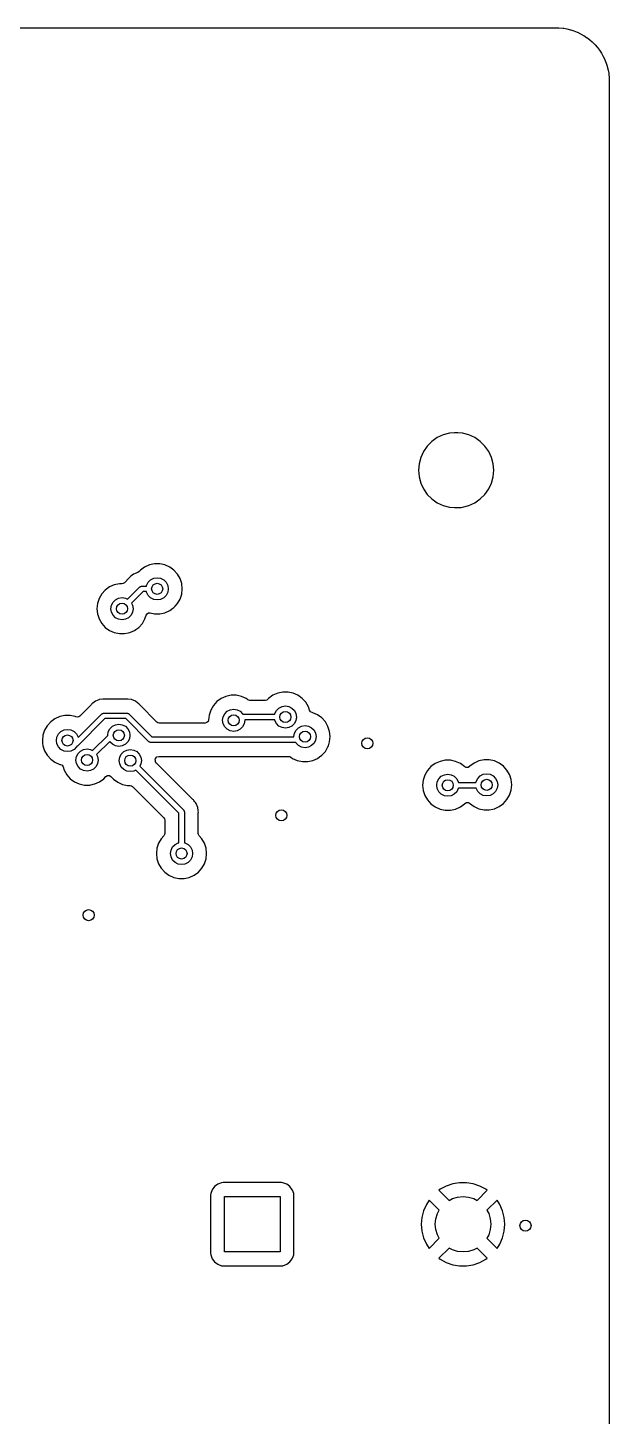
# Model space of a CAD drawing. Extents: x 5.05 to 8.3, y -4.1 to -1.1.
# Drawn here: x 7.475 to 8.3, y -3.072 to -1.1 of the extents above; entities that cross this region are included whole.
import ezdxf

# ---------------------------------------------------------------- set-up
doc = ezdxf.new("R2010")
doc.units = 0
doc.header["$MEASUREMENT"] = 0
doc.layers.add('BLACK', color=7, linetype='CONTINUOUS')

msp = doc.modelspace()

# ---------------------------------------------------------------- linework, layer by layer
at = {"layer": 'BLACK', "linetype": 'CONTINUOUS'}
for p, q in [((5.12516, -1.10002), (8.22484, -1.10002)), ((8.22484, -1.10002), (8.22516, -1.10003)), ((8.22516, -1.10003), (8.22829, -1.10024)), ((8.22829, -1.10024), (8.2283, -1.10024)), ((8.2283, -1.10024), (8.23479, -1.1007)), ((8.23479, -1.1007), (8.23539, -1.10078)), ((8.23539, -1.10078), (8.23962, -1.10162)), ((8.23962, -1.10162), (8.23969, -1.10164)), ((8.23969, -1.10164), (8.24486, -1.10276)), ((8.24486, -1.10276), (8.24539, -1.10291)), ((8.24539, -1.10291), (8.24969, -1.10437)), ((8.24969, -1.10437), (8.24982, -1.10442)), ((8.24982, -1.10442), (8.25456, -1.10618)), ((8.25456, -1.10618), (8.25501, -1.10638)), ((8.25501, -1.10638), (8.25917, -1.10843)), ((8.25917, -1.10843), (8.25934, -1.10852)), ((8.25934, -1.10852), (8.2637, -1.1109)), ((8.2637, -1.1109), (8.26407, -1.11112)), ((8.26407, -1.11112), (8.26796, -1.11372)), ((8.26796, -1.11372), (8.26817, -1.11387)), ((8.26817, -1.11387), (8.27211, -1.11682)), ((8.27211, -1.11682), (8.2724, -1.11706)), ((8.2724, -1.11706), (8.27593, -1.12015)), ((8.27593, -1.12015), (8.27616, -1.12037)), ((8.27616, -1.12037), (8.27963, -1.12384)), ((8.27963, -1.12384), (8.27985, -1.12407)), ((8.27985, -1.12407), (8.28294, -1.1276)), ((8.28294, -1.1276), (8.28318, -1.12789)), ((8.28318, -1.12789), (8.28613, -1.13183)), ((8.28613, -1.13183), (8.28628, -1.13204)), ((8.28628, -1.13204), (8.28708, -1.13323)), ((8.28708, -1.13323), (8.28888, -1.13593)), ((8.28888, -1.13593), (8.2891, -1.1363)), ((8.2891, -1.1363), (8.29148, -1.14066)), ((8.29148, -1.14066), (8.29157, -1.14084)), ((8.29157, -1.14084), (8.29362, -1.14499)), ((8.29362, -1.14499), (8.29382, -1.14544)), ((8.29382, -1.14544), (8.29558, -1.15017)), ((8.29558, -1.15017), (8.29563, -1.15031)), ((8.29563, -1.15031), (8.29709, -1.15461)), ((8.29709, -1.15461), (8.29724, -1.15514)), ((8.29724, -1.15514), (8.29836, -1.1603)), ((8.29836, -1.1603), (8.29838, -1.16039)), ((8.29838, -1.16039), (8.29922, -1.16461)), ((8.29922, -1.16461), (8.2993, -1.16521)), ((8.2993, -1.16521), (8.29976, -1.1717)), ((8.29976, -1.1717), (8.29977, -1.17172)), ((8.29977, -1.17172), (8.29997, -1.17484)), ((8.29997, -1.17484), (8.29998, -1.17516)), ((8.29998, -1.17516), (8.29998, -4.02484)), ((8.07341, -1.67578), (8.06442, -1.67819)), ((8.08036, -1.67518), (8.07341, -1.67578)), ((8.085, -1.67518), (8.08036, -1.67518)), ((8.08036, -1.67518), (8.08036, -1.67518)), ((8.09195, -1.67578), (8.085, -1.67518)), ((8.085, -1.67518), (8.085, -1.67518)), ((8.10093, -1.67819), (8.09195, -1.67578)), ((8.04179, -1.69404), (8.03646, -1.70166)), ((8.04837, -1.68746), (8.04179, -1.69404)), ((8.05599, -1.68212), (8.04837, -1.68746)), ((8.06442, -1.67819), (8.05599, -1.68212)), ((8.10936, -1.68212), (8.10093, -1.67819)), ((8.10093, -1.67819), (8.10093, -1.67819)), ((8.11698, -1.68746), (8.10936, -1.68212)), ((8.12356, -1.69404), (8.11698, -1.68746)), ((8.1289, -1.70166), (8.12356, -1.69404)), ((8.03252, -1.71009), (8.03012, -1.71908)), ((8.03646, -1.70166), (8.03252, -1.71009)), ((8.13283, -1.71009), (8.1289, -1.70166)), ((8.13524, -1.71908), (8.13283, -1.71009)), ((8.03012, -1.71908), (8.0293, -1.72835)), ((8.0293, -1.72835), (8.03012, -1.73761)), ((8.13605, -1.72835), (8.13524, -1.71908)), ((8.13524, -1.73761), (8.13605, -1.72835)), ((8.03012, -1.73761), (8.03252, -1.7466)), ((8.03252, -1.7466), (8.03252, -1.7466)), ((8.03252, -1.7466), (8.03646, -1.75503)), ((8.1289, -1.75503), (8.13283, -1.7466)), ((8.13283, -1.7466), (8.13524, -1.73761)), ((8.03646, -1.75503), (8.04179, -1.76265)), ((8.04179, -1.76265), (8.04837, -1.76923)), ((8.04837, -1.76923), (8.05599, -1.77457)), ((8.05599, -1.77457), (8.06442, -1.7785)), ((8.10093, -1.7785), (8.10936, -1.77457)), ((8.10936, -1.77457), (8.11698, -1.76923)), ((8.11698, -1.76923), (8.12356, -1.76265)), ((8.12356, -1.76265), (8.1289, -1.75503)), ((8.06442, -1.7785), (8.07341, -1.78091)), ((8.07341, -1.78091), (8.08036, -1.78152)), ((8.08036, -1.78152), (8.08036, -1.78152)), ((8.08036, -1.78152), (8.085, -1.78152)), ((8.085, -1.78152), (8.08963, -1.78111)), ((8.085, -1.78152), (8.085, -1.78152)), ((8.08963, -1.78111), (8.09195, -1.78091)), ((8.09195, -1.78091), (8.10093, -1.7785)), ((7.63268, -1.87229), (7.63092, -1.87353)), ((7.63444, -1.87033), (7.63268, -1.87229)), ((7.64047, -1.86595), (7.63444, -1.87033)), ((7.64728, -1.86292), (7.64047, -1.86595)), ((7.65457, -1.86137), (7.64728, -1.86292)), ((7.66202, -1.86137), (7.65457, -1.86137)), ((7.65457, -1.86137), (7.65457, -1.86137)), ((7.66931, -1.86292), (7.66202, -1.86137)), ((7.66202, -1.86137), (7.66202, -1.86137)), ((7.67612, -1.86595), (7.66931, -1.86292)), ((7.68215, -1.87033), (7.67612, -1.86595)), ((7.68714, -1.87587), (7.68215, -1.87033)), ((7.59742, -1.89113), (7.59061, -1.89416)), ((7.60471, -1.88958), (7.59742, -1.89113)), ((7.60834, -1.88958), (7.60471, -1.88958)), ((7.61021, -1.88921), (7.60834, -1.88958)), ((7.61179, -1.88815), (7.61021, -1.88921)), ((7.61856, -1.88138), (7.61179, -1.88815)), ((7.61898, -1.8809), (7.61856, -1.88138)), ((7.61974, -1.87991), (7.61898, -1.8809)), ((7.62098, -1.87896), (7.61974, -1.87991)), ((7.62469, -1.87611), (7.62098, -1.87896)), ((7.62098, -1.87896), (7.62098, -1.87896)), ((7.63092, -1.87353), (7.62469, -1.87611)), ((7.63518, -1.8933), (7.63602, -1.89287)), ((7.63602, -1.89287), (7.63634, -1.89292)), ((7.63634, -1.89292), (7.63664, -1.89282)), ((7.63664, -1.89282), (7.64318, -1.89282)), ((7.64318, -1.89282), (7.64332, -1.89195)), ((7.64332, -1.89195), (7.64556, -1.88756)), ((7.64556, -1.88756), (7.64904, -1.88408)), ((7.64904, -1.88408), (7.65343, -1.88184)), ((7.65343, -1.88184), (7.6583, -1.88107)), ((7.6583, -1.88107), (7.66316, -1.88184)), ((7.66316, -1.88184), (7.66755, -1.88408)), ((7.66755, -1.88408), (7.67104, -1.88756)), ((7.67104, -1.88756), (7.67327, -1.89195)), ((7.67327, -1.89195), (7.67405, -1.89682)), ((7.69086, -1.88232), (7.68714, -1.87587)), ((7.69125, -1.8835), (7.69086, -1.88232)), ((7.69317, -1.88941), (7.69125, -1.8835)), ((7.69395, -1.89682), (7.69317, -1.88941)), ((7.57587, -1.91053), (7.57357, -1.91762)), ((7.57959, -1.90408), (7.57587, -1.91053)), ((7.58458, -1.89854), (7.57959, -1.90408)), ((7.59061, -1.89416), (7.58458, -1.89854)), ((7.59569, -1.91577), (7.59918, -1.91229)), ((7.59918, -1.91229), (7.60357, -1.91005)), ((7.60357, -1.91005), (7.60843, -1.90928)), ((7.60843, -1.90928), (7.6133, -1.91005)), ((7.6133, -1.91005), (7.61625, -1.91156)), ((7.61625, -1.91156), (7.63382, -1.89399)), ((7.6383, -1.90082), (7.62191, -1.91721)), ((7.63382, -1.89399), (7.6341, -1.89385)), ((7.6341, -1.89385), (7.63429, -1.89358)), ((7.63429, -1.89358), (7.63518, -1.8933)), ((7.64318, -1.90082), (7.6383, -1.90082)), ((7.64332, -1.90169), (7.64318, -1.90082)), ((7.64556, -1.90608), (7.64332, -1.90169)), ((7.64904, -1.90956), (7.64556, -1.90608)), ((7.65343, -1.9118), (7.64904, -1.90956)), ((7.6583, -1.91257), (7.65343, -1.9118)), ((7.66316, -1.9118), (7.6583, -1.91257)), ((7.66755, -1.90956), (7.66316, -1.9118)), ((7.67104, -1.90608), (7.66755, -1.90956)), ((7.67327, -1.90169), (7.67104, -1.90608)), ((7.67405, -1.89682), (7.67327, -1.90169)), ((7.68714, -1.91777), (7.69086, -1.91132)), ((7.69086, -1.91132), (7.69317, -1.90423)), ((7.69317, -1.90423), (7.69395, -1.89682)), ((7.57357, -1.91762), (7.57279, -1.92503)), ((7.57279, -1.92503), (7.57357, -1.93244)), ((7.59269, -1.92503), (7.59346, -1.92016)), ((7.59346, -1.9299), (7.59269, -1.92503)), ((7.59346, -1.92016), (7.59569, -1.91577)), ((7.59569, -1.93429), (7.59346, -1.9299)), ((7.62341, -1.9299), (7.62118, -1.93429)), ((7.62191, -1.91721), (7.62341, -1.92016)), ((7.62341, -1.92016), (7.62418, -1.92503)), ((7.62418, -1.92503), (7.62341, -1.9299)), ((7.64272, -1.93422), (7.64398, -1.93222)), ((7.64398, -1.93222), (7.64602, -1.93104)), ((7.64602, -1.93104), (7.64838, -1.93096)), ((7.64838, -1.93096), (7.65457, -1.93227)), ((7.65457, -1.93227), (7.65457, -1.93227)), ((7.65457, -1.93227), (7.66202, -1.93227)), ((7.66202, -1.93227), (7.66688, -1.93124)), ((7.66202, -1.93227), (7.66202, -1.93227)), ((7.66688, -1.93124), (7.66931, -1.93072)), ((7.66931, -1.93072), (7.67612, -1.92769)), ((7.67612, -1.92769), (7.68052, -1.92449)), ((7.68052, -1.92449), (7.68215, -1.92331)), ((7.68215, -1.92331), (7.68392, -1.92134)), ((7.68392, -1.92134), (7.68714, -1.91777)), ((7.57357, -1.93244), (7.57587, -1.93953)), ((7.57587, -1.93953), (7.57959, -1.94598)), ((7.57959, -1.94598), (7.58458, -1.95152)), ((7.58458, -1.95152), (7.59061, -1.9559)), ((7.59918, -1.93777), (7.59569, -1.93429)), ((7.60357, -1.94001), (7.59918, -1.93777)), ((7.60843, -1.94078), (7.60357, -1.94001)), ((7.6133, -1.94001), (7.60843, -1.94078)), ((7.61769, -1.93777), (7.6133, -1.94001)), ((7.62118, -1.93429), (7.61769, -1.93777)), ((7.62785, -1.95474), (7.63229, -1.95152)), ((7.63229, -1.95152), (7.63727, -1.94598)), ((7.63727, -1.94598), (7.641, -1.93953)), ((7.641, -1.93953), (7.64272, -1.93422)), ((7.59061, -1.9559), (7.59742, -1.95893)), ((7.59742, -1.95893), (7.60471, -1.96048)), ((7.60471, -1.96048), (7.60471, -1.96048)), ((7.60471, -1.96048), (7.61216, -1.96048)), ((7.61216, -1.96048), (7.61702, -1.95945)), ((7.61216, -1.96048), (7.61216, -1.96048)), ((7.61702, -1.95945), (7.61945, -1.95893)), ((7.61945, -1.95893), (7.62626, -1.9559)), ((7.62626, -1.9559), (7.62785, -1.95474)), ((7.75588, -2.04959), (7.74908, -2.05262)), ((7.76317, -2.04804), (7.75588, -2.04959)), ((7.77063, -2.04804), (7.76317, -2.04804)), ((7.76317, -2.04804), (7.76317, -2.04804)), ((7.77792, -2.04959), (7.77063, -2.04804)), ((7.77063, -2.04804), (7.77063, -2.04804)), ((7.78472, -2.05262), (7.77792, -2.04959)), ((7.82256, -2.04804), (7.81653, -2.05242)), ((7.82937, -2.045), (7.82256, -2.04804)), ((7.83666, -2.04345), (7.82937, -2.045)), ((7.84411, -2.04345), (7.83666, -2.04345)), ((7.83666, -2.04345), (7.83666, -2.04345)), ((7.8514, -2.045), (7.84411, -2.04345)), ((7.84411, -2.04345), (7.84411, -2.04345)), ((7.85821, -2.04804), (7.8514, -2.045)), ((7.86424, -2.05242), (7.85821, -2.04804)), ((7.56447, -2.06176), (7.54851, -2.07773)), ((7.56489, -2.06128), (7.56447, -2.06176)), ((7.56565, -2.06029), (7.56489, -2.06128)), ((7.56702, -2.05924), (7.56565, -2.06029)), ((7.5706, -2.05649), (7.56702, -2.05924)), ((7.56702, -2.05924), (7.56702, -2.05924)), ((7.57532, -2.05454), (7.5706, -2.05649)), ((7.57582, -2.05418), (7.57532, -2.05454)), ((7.58132, -2.05345), (7.57582, -2.05418)), ((7.58256, -2.05329), (7.58132, -2.05345)), ((7.58132, -2.05345), (7.58132, -2.05345)), ((7.58379, -2.05345), (7.58256, -2.05329)), ((7.58443, -2.05349), (7.58379, -2.05345)), ((7.6135, -2.05349), (7.58443, -2.05349)), ((7.61413, -2.05345), (7.6135, -2.05349)), ((7.61537, -2.05329), (7.61413, -2.05345)), ((7.61661, -2.05345), (7.61537, -2.05329)), ((7.62158, -2.05411), (7.61661, -2.05345)), ((7.61661, -2.05345), (7.61661, -2.05345)), ((7.62171, -2.05417), (7.62158, -2.05411)), ((7.62732, -2.05649), (7.62171, -2.05417)), ((7.63103, -2.05934), (7.62732, -2.05649)), ((7.63228, -2.06029), (7.63103, -2.05934)), ((7.63103, -2.05934), (7.63103, -2.05934)), ((7.63304, -2.06128), (7.63228, -2.06029)), ((7.63346, -2.06176), (7.63304, -2.06128)), ((7.65768, -2.08598), (7.63346, -2.06176)), ((7.73433, -2.06899), (7.73203, -2.07608)), ((7.73806, -2.06254), (7.73433, -2.06899)), ((7.74305, -2.057), (7.73806, -2.06254)), ((7.74908, -2.05262), (7.74305, -2.057)), ((7.75764, -2.07075), (7.76203, -2.06852)), ((7.76203, -2.06852), (7.7669, -2.06775)), ((7.7669, -2.06775), (7.77177, -2.06852)), ((7.77177, -2.06852), (7.77616, -2.07075)), ((7.78605, -2.05359), (7.78472, -2.05262)), ((7.78699, -2.05427), (7.78605, -2.05359)), ((7.78835, -2.05496), (7.78699, -2.05427)), ((7.78986, -2.0552), (7.78835, -2.05496)), ((7.81185, -2.0552), (7.78986, -2.0552)), ((7.81383, -2.05478), (7.81185, -2.0552)), ((7.81548, -2.05359), (7.81383, -2.05478)), ((7.81653, -2.05242), (7.81548, -2.05359)), ((7.82541, -2.07404), (7.82764, -2.06965)), ((7.82764, -2.06965), (7.83113, -2.06617)), ((7.83113, -2.06617), (7.83552, -2.06393)), ((7.83552, -2.06393), (7.84038, -2.06316)), ((7.84038, -2.06316), (7.84525, -2.06393)), ((7.84525, -2.06393), (7.84964, -2.06617)), ((7.84964, -2.06617), (7.85312, -2.06965)), ((7.85312, -2.06965), (7.85536, -2.07404)), ((7.86922, -2.05795), (7.86424, -2.05242)), ((7.87295, -2.06441), (7.86922, -2.05795)), ((7.87455, -2.06934), (7.87295, -2.06441)), ((7.87593, -2.07146), (7.87455, -2.06934)), ((7.50715, -2.08568), (7.50216, -2.09122)), ((7.51318, -2.0813), (7.50715, -2.08568)), ((7.51998, -2.07827), (7.51318, -2.0813)), ((7.52727, -2.07672), (7.51998, -2.07827)), ((7.53473, -2.07672), (7.52727, -2.07672)), ((7.52727, -2.07672), (7.52727, -2.07672)), ((7.54202, -2.07827), (7.53473, -2.07672)), ((7.53473, -2.07672), (7.53473, -2.07672)), ((7.54307, -2.07873), (7.54202, -2.07827)), ((7.54497, -2.07916), (7.54307, -2.07873)), ((7.54688, -2.0788), (7.54497, -2.07916)), ((7.58421, -2.0812), (7.5453, -2.12011)), ((7.54609, -2.10801), (7.57973, -2.07437)), ((7.54851, -2.07773), (7.54688, -2.0788)), ((7.57973, -2.07437), (7.58002, -2.07422)), ((7.58002, -2.07422), (7.58021, -2.07396)), ((7.58021, -2.07396), (7.5811, -2.07367)), ((7.5811, -2.07367), (7.58193, -2.07325)), ((7.58193, -2.07325), (7.58225, -2.0733)), ((7.58225, -2.0733), (7.58256, -2.0732)), ((7.58256, -2.0732), (7.61537, -2.0732)), ((7.61371, -2.0812), (7.58421, -2.0812)), ((7.59467, -2.09208), (7.59906, -2.08984)), ((7.59906, -2.08984), (7.60393, -2.08907)), ((7.60393, -2.08907), (7.6088, -2.08984)), ((7.6088, -2.08984), (7.61319, -2.09208)), ((7.64646, -2.11394), (7.61371, -2.0812)), ((7.61537, -2.0732), (7.61568, -2.0733)), ((7.61568, -2.0733), (7.616, -2.07325)), ((7.616, -2.07325), (7.61683, -2.07367)), ((7.61683, -2.07367), (7.61772, -2.07396)), ((7.61772, -2.07396), (7.61791, -2.07422)), ((7.61791, -2.07422), (7.6182, -2.07437)), ((7.6182, -2.07437), (7.65094, -2.10712)), ((7.65926, -2.08704), (7.65768, -2.08598)), ((7.66113, -2.08741), (7.65926, -2.08704)), ((7.72644, -2.08741), (7.66113, -2.08741)), ((7.72874, -2.08684), (7.72644, -2.08741)), ((7.73049, -2.08526), (7.72874, -2.08684)), ((7.7313, -2.08304), (7.73049, -2.08526)), ((7.73159, -2.08024), (7.7313, -2.08304)), ((7.73203, -2.07608), (7.73159, -2.08024)), ((7.73203, -2.07608), (7.73203, -2.07608)), ((7.73203, -2.07608), (7.73203, -2.07608)), ((7.75115, -2.08349), (7.75192, -2.07863)), ((7.75192, -2.08836), (7.75115, -2.08349)), ((7.75192, -2.07863), (7.75416, -2.07424)), ((7.75416, -2.09275), (7.75192, -2.08836)), ((7.75416, -2.07424), (7.75764, -2.07075)), ((7.77616, -2.07075), (7.77964, -2.07424)), ((7.77964, -2.07424), (7.77998, -2.07491)), ((7.78188, -2.08836), (7.77964, -2.09275)), ((7.77998, -2.07491), (7.82527, -2.07491)), ((7.78265, -2.08349), (7.78188, -2.08836)), ((7.82527, -2.08291), (7.78255, -2.08291)), ((7.78255, -2.08291), (7.78265, -2.08349)), ((7.82527, -2.07491), (7.82541, -2.07404)), ((7.82541, -2.08377), (7.82527, -2.08291)), ((7.82764, -2.08816), (7.82541, -2.08377)), ((7.83113, -2.09165), (7.82764, -2.08816)), ((7.85312, -2.08816), (7.84964, -2.09165)), ((7.85536, -2.08377), (7.85312, -2.08816)), ((7.85536, -2.07404), (7.85613, -2.07891)), ((7.85613, -2.07891), (7.85536, -2.08377)), ((7.87818, -2.07261), (7.87593, -2.07146)), ((7.87922, -2.07283), (7.87818, -2.07261)), ((7.88603, -2.07586), (7.87922, -2.07283)), ((7.89206, -2.08024), (7.88603, -2.07586)), ((7.89705, -2.08578), (7.89206, -2.08024)), ((7.90078, -2.09223), (7.89705, -2.08578)), ((7.49613, -2.10476), (7.49535, -2.11217)), ((7.49843, -2.09767), (7.49613, -2.10476)), ((7.50216, -2.09122), (7.49843, -2.09767)), ((7.51525, -2.11217), (7.51602, -2.1073)), ((7.51602, -2.1073), (7.51826, -2.10291)), ((7.51826, -2.10291), (7.52174, -2.09943)), ((7.52174, -2.09943), (7.52613, -2.09719)), ((7.52613, -2.09719), (7.531, -2.09642)), ((7.531, -2.09642), (7.53587, -2.09719)), ((7.53587, -2.09719), (7.54026, -2.09943)), ((7.54026, -2.09943), (7.54374, -2.10291)), ((7.54374, -2.10291), (7.54598, -2.1073)), ((7.54598, -2.1073), (7.54609, -2.10801)), ((7.56664, -2.12652), (7.5882, -2.10496)), ((7.58818, -2.10482), (7.58895, -2.09995)), ((7.5882, -2.10496), (7.58818, -2.10482)), ((7.58895, -2.09995), (7.59119, -2.09556)), ((7.59119, -2.09556), (7.59467, -2.09208)), ((7.61319, -2.09208), (7.61667, -2.09556)), ((7.61667, -2.09556), (7.61891, -2.09995)), ((7.61891, -2.10969), (7.61667, -2.11408)), ((7.61891, -2.09995), (7.61968, -2.10482)), ((7.61968, -2.10482), (7.61891, -2.10969)), ((7.65094, -2.10712), (7.85252, -2.10712)), ((7.75764, -2.09623), (7.75416, -2.09275)), ((7.76203, -2.09847), (7.75764, -2.09623)), ((7.7669, -2.09924), (7.76203, -2.09847)), ((7.77177, -2.09847), (7.7669, -2.09924)), ((7.77616, -2.09623), (7.77177, -2.09847)), ((7.77964, -2.09275), (7.77616, -2.09623)), ((7.83552, -2.09388), (7.83113, -2.09165)), ((7.84038, -2.09466), (7.83552, -2.09388)), ((7.84525, -2.09388), (7.84038, -2.09466)), ((7.84964, -2.09165), (7.84525, -2.09388)), ((7.85246, -2.10673), (7.85323, -2.10187)), ((7.85252, -2.10712), (7.85246, -2.10673)), ((7.85323, -2.10187), (7.85547, -2.09748)), ((7.85547, -2.09748), (7.85895, -2.09399)), ((7.85895, -2.09399), (7.86334, -2.09176)), ((7.86334, -2.09176), (7.86821, -2.09098)), ((7.86821, -2.09098), (7.87308, -2.09176)), ((7.87308, -2.09176), (7.87747, -2.09399)), ((7.87747, -2.09399), (7.88095, -2.09748)), ((7.88095, -2.09748), (7.88319, -2.10187)), ((7.88319, -2.10187), (7.88396, -2.10673)), ((7.88396, -2.10673), (7.88319, -2.1116)), ((7.90308, -2.09932), (7.90078, -2.09223)), ((7.90078, -2.09223), (7.90078, -2.09223)), ((7.90386, -2.10673), (7.90308, -2.09932)), ((7.90308, -2.11414), (7.90386, -2.10673)), ((7.49535, -2.11217), (7.49574, -2.11588)), ((7.49535, -2.11217), (7.49535, -2.11217)), ((7.49574, -2.11588), (7.49613, -2.11958)), ((7.49613, -2.11958), (7.49843, -2.12667)), ((7.49843, -2.12667), (7.50216, -2.13312)), ((7.51602, -2.11704), (7.51525, -2.11217)), ((7.51826, -2.12143), (7.51602, -2.11704)), ((7.52174, -2.12491), (7.51826, -2.12143)), ((7.52613, -2.12715), (7.52174, -2.12491)), ((7.531, -2.12792), (7.52613, -2.12715)), ((7.53587, -2.12715), (7.531, -2.12792)), ((7.54026, -2.12491), (7.53587, -2.12715)), ((7.54374, -2.12143), (7.54026, -2.12491)), ((7.54401, -2.12089), (7.54374, -2.12143)), ((7.54429, -2.12084), (7.54401, -2.12089)), ((7.54474, -2.1204), (7.54429, -2.12084)), ((7.5453, -2.12011), (7.54474, -2.1204)), ((7.54608, -2.13074), (7.54957, -2.12725)), ((7.54957, -2.12725), (7.55396, -2.12502)), ((7.55396, -2.12502), (7.55882, -2.12425)), ((7.55882, -2.12425), (7.56369, -2.12502)), ((7.56369, -2.12502), (7.56664, -2.12652)), ((7.59092, -2.11355), (7.5723, -2.13218)), ((7.59119, -2.11408), (7.59092, -2.11355)), ((7.59467, -2.11756), (7.59119, -2.11408)), ((7.59906, -2.1198), (7.59467, -2.11756)), ((7.60393, -2.12057), (7.59906, -2.1198)), ((7.6088, -2.1198), (7.60393, -2.12057)), ((7.60734, -2.13145), (7.61082, -2.12796)), ((7.61319, -2.11756), (7.6088, -2.1198)), ((7.61082, -2.12796), (7.61521, -2.12573)), ((7.61667, -2.11408), (7.61319, -2.11756)), ((7.61521, -2.12573), (7.62008, -2.12496)), ((7.62008, -2.12496), (7.62495, -2.12573)), ((7.62495, -2.12573), (7.62934, -2.12796)), ((7.62934, -2.12796), (7.63282, -2.13145)), ((7.64675, -2.11409), (7.64646, -2.11394)), ((7.64694, -2.11435), (7.64675, -2.11409)), ((7.64783, -2.11464), (7.64694, -2.11435)), ((7.64866, -2.11507), (7.64783, -2.11464)), ((7.64898, -2.11502), (7.64866, -2.11507)), ((7.64929, -2.11512), (7.64898, -2.11502)), ((7.85502, -2.11512), (7.64929, -2.11512)), ((7.85547, -2.11599), (7.85502, -2.11512)), ((7.85895, -2.11947), (7.85547, -2.11599)), ((7.86334, -2.12171), (7.85895, -2.11947)), ((7.86821, -2.12248), (7.86334, -2.12171)), ((7.87308, -2.12171), (7.86821, -2.12248)), ((7.87747, -2.11947), (7.87308, -2.12171)), ((7.88095, -2.11599), (7.87747, -2.11947)), ((7.88319, -2.1116), (7.88095, -2.11599)), ((7.89206, -2.13322), (7.89705, -2.12769)), ((7.89705, -2.12769), (7.90078, -2.12123)), ((7.90078, -2.12123), (7.90131, -2.11958)), ((7.90131, -2.11958), (7.90308, -2.11414)), ((7.50216, -2.13312), (7.50715, -2.13866)), ((7.50715, -2.13866), (7.51318, -2.14304)), ((7.51318, -2.14304), (7.51998, -2.14607)), ((7.51998, -2.14607), (7.51998, -2.14607)), ((7.51998, -2.14607), (7.51998, -2.14607)), ((7.51998, -2.14607), (7.52103, -2.14629)), ((7.52103, -2.14629), (7.52328, -2.14744)), ((7.52328, -2.14744), (7.52466, -2.14956)), ((7.54308, -2.13999), (7.54385, -2.13513)), ((7.54385, -2.14486), (7.54308, -2.13999)), ((7.54385, -2.13513), (7.54608, -2.13074)), ((7.54608, -2.14925), (7.54385, -2.14486)), ((7.54957, -2.15273), (7.54608, -2.14925)), ((7.57156, -2.14925), (7.56808, -2.15273)), ((7.5738, -2.14486), (7.57156, -2.14925)), ((7.5723, -2.13218), (7.5738, -2.13513)), ((7.5738, -2.13513), (7.57457, -2.13999)), ((7.57457, -2.13999), (7.5738, -2.14486)), ((7.60433, -2.1407), (7.6051, -2.13584)), ((7.6051, -2.14557), (7.60433, -2.1407)), ((7.6051, -2.13584), (7.60734, -2.13145)), ((7.60734, -2.14996), (7.6051, -2.14557)), ((7.63282, -2.13145), (7.63506, -2.13584)), ((7.63506, -2.14557), (7.63355, -2.14852)), ((7.63355, -2.14852), (7.69574, -2.21071)), ((7.63506, -2.13584), (7.63583, -2.1407)), ((7.63583, -2.1407), (7.63506, -2.14557)), ((7.65568, -2.14021), (7.65614, -2.13756)), ((7.65573, -2.1407), (7.65568, -2.14021)), ((7.65578, -2.14122), (7.65573, -2.1407)), ((7.65573, -2.1407), (7.65573, -2.1407)), ((7.65587, -2.14121), (7.65578, -2.14122)), ((7.65602, -2.14245), (7.65587, -2.14121)), ((7.65717, -2.14427), (7.65602, -2.14245)), ((7.65614, -2.13756), (7.65794, -2.13556)), ((7.68863, -2.17573), (7.65717, -2.14427)), ((7.65794, -2.13556), (7.66053, -2.13482)), ((7.66053, -2.13482), (7.84497, -2.13482)), ((7.84497, -2.13482), (7.84648, -2.13506)), ((7.84648, -2.13506), (7.84784, -2.13575)), ((7.84784, -2.13575), (7.85038, -2.1376)), ((7.85038, -2.1376), (7.85719, -2.14064)), ((7.85719, -2.14064), (7.86448, -2.14219)), ((7.86448, -2.14219), (7.86448, -2.14219)), ((7.86448, -2.14219), (7.87194, -2.14219)), ((7.87194, -2.14219), (7.87679, -2.14115)), ((7.87194, -2.14219), (7.87194, -2.14219)), ((7.87679, -2.14115), (7.87922, -2.14064)), ((7.87922, -2.14064), (7.88603, -2.1376)), ((7.88603, -2.1376), (7.88891, -2.13551)), ((7.88891, -2.13551), (7.89206, -2.13322)), ((8.04697, -2.14924), (8.04198, -2.15478)), ((8.053, -2.14486), (8.04697, -2.14924)), ((8.05981, -2.14183), (8.053, -2.14486)), ((8.0671, -2.14028), (8.05981, -2.14183)), ((8.07455, -2.14028), (8.0671, -2.14028)), ((8.0671, -2.14028), (8.0671, -2.14028)), ((8.08184, -2.14183), (8.07455, -2.14028)), ((8.07455, -2.14028), (8.07455, -2.14028)), ((8.08865, -2.14486), (8.08184, -2.14183)), ((8.09509, -2.14954), (8.08865, -2.14486)), ((8.10181, -2.14911), (8.09953, -2.15053)), ((8.10217, -2.14871), (8.10181, -2.14911)), ((8.1082, -2.14432), (8.10217, -2.14871)), ((8.11501, -2.14129), (8.1082, -2.14432)), ((8.1223, -2.13974), (8.11501, -2.14129)), ((8.12975, -2.13974), (8.1223, -2.13974)), ((8.1223, -2.13974), (8.1223, -2.13974)), ((8.13704, -2.14129), (8.12975, -2.13974)), ((8.12975, -2.13974), (8.12975, -2.13974)), ((8.14385, -2.14432), (8.13704, -2.14129)), ((8.14988, -2.14871), (8.14385, -2.14432)), ((8.15487, -2.15424), (8.14988, -2.14871)), ((7.52466, -2.14956), (7.52626, -2.15449)), ((7.52626, -2.15449), (7.52998, -2.16095)), ((7.52998, -2.16095), (7.53497, -2.16649)), ((7.53497, -2.16649), (7.541, -2.17087)), ((7.55396, -2.15497), (7.54957, -2.15273)), ((7.55882, -2.15574), (7.55396, -2.15497)), ((7.56369, -2.15497), (7.55882, -2.15574)), ((7.56808, -2.15273), (7.56369, -2.15497)), ((7.57665, -2.17087), (7.58268, -2.16649)), ((7.58268, -2.16649), (7.5855, -2.16335)), ((7.5855, -2.16335), (7.58779, -2.16192)), ((7.58779, -2.16192), (7.59048, -2.16192)), ((7.59048, -2.16192), (7.59276, -2.16335)), ((7.59276, -2.16335), (7.59623, -2.1672)), ((7.59623, -2.1672), (7.60225, -2.17158)), ((7.61082, -2.15345), (7.60734, -2.14996)), ((7.61521, -2.15568), (7.61082, -2.15345)), ((7.62008, -2.15645), (7.61521, -2.15568)), ((7.62495, -2.15568), (7.62008, -2.15645)), ((7.6279, -2.15418), (7.62495, -2.15568)), ((7.68891, -2.2152), (7.6279, -2.15418)), ((8.03595, -2.16832), (8.03517, -2.17573)), ((8.03826, -2.16123), (8.03595, -2.16832)), ((8.04198, -2.15478), (8.03826, -2.16123)), ((8.05585, -2.17086), (8.05808, -2.16647)), ((8.05808, -2.16647), (8.06157, -2.16299)), ((8.06157, -2.16299), (8.06596, -2.16075)), ((8.06596, -2.16075), (8.07082, -2.15998)), ((8.07082, -2.15998), (8.07569, -2.16075)), ((8.07569, -2.16075), (8.08008, -2.16299)), ((8.08008, -2.16299), (8.08356, -2.16647)), ((8.08356, -2.16647), (8.0858, -2.17086)), ((8.09514, -2.14947), (8.09509, -2.14954)), ((8.09684, -2.15053), (8.09514, -2.14947)), ((8.09953, -2.15053), (8.09684, -2.15053)), ((8.11105, -2.17033), (8.11329, -2.16594)), ((8.11329, -2.16594), (8.11677, -2.16246)), ((8.11677, -2.16246), (8.12116, -2.16022)), ((8.12116, -2.16022), (8.12603, -2.15945)), ((8.12603, -2.15945), (8.13089, -2.16022)), ((8.13089, -2.16022), (8.13528, -2.16246)), ((8.13528, -2.16246), (8.13877, -2.16594)), ((8.13877, -2.16594), (8.141, -2.17033)), ((8.15859, -2.1607), (8.15487, -2.15424)), ((8.15877, -2.16123), (8.15859, -2.1607)), ((8.1609, -2.16779), (8.15877, -2.16123)), ((8.16168, -2.1752), (8.1609, -2.16779)), ((7.541, -2.17087), (7.54781, -2.1739)), ((7.54781, -2.1739), (7.5551, -2.17545)), ((7.5551, -2.17545), (7.5551, -2.17545)), ((7.5551, -2.17545), (7.56255, -2.17545)), ((7.56255, -2.17545), (7.56741, -2.17441)), ((7.56255, -2.17545), (7.56255, -2.17545)), ((7.56741, -2.17441), (7.56984, -2.1739)), ((7.56984, -2.1739), (7.57665, -2.17087)), ((7.60225, -2.17158), (7.60906, -2.17461)), ((7.60906, -2.17461), (7.61635, -2.17616)), ((7.61635, -2.17616), (7.61635, -2.17616)), ((7.61635, -2.17616), (7.61999, -2.17616)), ((7.61999, -2.17616), (7.62185, -2.17653)), ((7.62185, -2.17653), (7.62344, -2.17759)), ((7.62344, -2.17759), (7.66778, -2.22193)), ((7.70835, -2.19545), (7.68863, -2.17573)), ((8.03517, -2.17573), (8.03595, -2.18314)), ((8.03595, -2.18314), (8.03826, -2.19023)), ((8.05507, -2.17573), (8.05585, -2.17086)), ((8.05585, -2.18059), (8.05507, -2.17573)), ((8.05808, -2.18498), (8.05585, -2.18059)), ((8.06157, -2.18847), (8.05808, -2.18498)), ((8.06596, -2.19071), (8.06157, -2.18847)), ((8.08008, -2.18847), (8.07569, -2.19071)), ((8.08356, -2.18498), (8.08008, -2.18847)), ((8.0858, -2.18059), (8.08356, -2.18498)), ((8.0858, -2.17086), (8.08594, -2.17173)), ((8.08594, -2.17973), (8.0858, -2.18059)), ((8.08594, -2.17173), (8.11083, -2.17173)), ((8.111, -2.17973), (8.08594, -2.17973)), ((8.11083, -2.17173), (8.11105, -2.17033)), ((8.11105, -2.18006), (8.111, -2.17973)), ((8.11329, -2.18445), (8.11105, -2.18006)), ((8.11677, -2.18794), (8.11329, -2.18445)), ((8.12116, -2.19017), (8.11677, -2.18794)), ((8.13528, -2.18794), (8.13089, -2.19017)), ((8.13877, -2.18445), (8.13528, -2.18794)), ((8.141, -2.18006), (8.13877, -2.18445)), ((8.141, -2.17033), (8.14178, -2.1752)), ((8.14178, -2.1752), (8.141, -2.18006)), ((8.15859, -2.1897), (8.1609, -2.18261)), ((8.1609, -2.18261), (8.16168, -2.1752)), ((7.70883, -2.19587), (7.70835, -2.19545)), ((7.70982, -2.19663), (7.70883, -2.19587)), ((7.71058, -2.19762), (7.70982, -2.19663)), ((7.7115, -2.19882), (7.71058, -2.19762)), ((7.71058, -2.19762), (7.71058, -2.19762)), ((7.71271, -2.20039), (7.7115, -2.19882)), ((7.7115, -2.19882), (7.7115, -2.19882)), ((7.71362, -2.20158), (7.71271, -2.20039)), ((7.71601, -2.20735), (7.71362, -2.20158)), ((7.71657, -2.21165), (7.71601, -2.20735)), ((8.03826, -2.19023), (8.04198, -2.19668)), ((8.04198, -2.19668), (8.04697, -2.20222)), ((8.04697, -2.20222), (8.053, -2.2066)), ((8.053, -2.2066), (8.05981, -2.20963)), ((8.07082, -2.19148), (8.06596, -2.19071)), ((8.07569, -2.19071), (8.07082, -2.19148)), ((8.08184, -2.20963), (8.08865, -2.2066)), ((8.08865, -2.2066), (8.09468, -2.20222)), ((8.09468, -2.20222), (8.09504, -2.20182)), ((8.09504, -2.20182), (8.09732, -2.20039)), ((8.09732, -2.20039), (8.10001, -2.20039)), ((8.10001, -2.20039), (8.10171, -2.20146)), ((8.10171, -2.20146), (8.10176, -2.20139)), ((8.10176, -2.20139), (8.1082, -2.20607)), ((8.1082, -2.20607), (8.11501, -2.2091)), ((8.12603, -2.19094), (8.12116, -2.19017)), ((8.13089, -2.19017), (8.12603, -2.19094)), ((8.13704, -2.2091), (8.14385, -2.20607)), ((8.14385, -2.20607), (8.14988, -2.20169)), ((8.14385, -2.20607), (8.14385, -2.20607)), ((8.14988, -2.20169), (8.14997, -2.20158)), ((8.14997, -2.20158), (8.15487, -2.19615)), ((8.15487, -2.19615), (8.15859, -2.1897)), ((7.66778, -2.22193), (7.66884, -2.22351)), ((7.66884, -2.22351), (7.66921, -2.22538)), ((7.66921, -2.22538), (7.66921, -2.24415)), ((7.68891, -2.25757), (7.68891, -2.2152)), ((7.69574, -2.21071), (7.69589, -2.211)), ((7.69589, -2.211), (7.69615, -2.21119)), ((7.69615, -2.21119), (7.69644, -2.21208)), ((7.69644, -2.21208), (7.69686, -2.21291)), ((7.69686, -2.21291), (7.69681, -2.21323)), ((7.69681, -2.21323), (7.69691, -2.21354)), ((7.69691, -2.21354), (7.69691, -2.25757)), ((7.71666, -2.2123), (7.71657, -2.21165)), ((7.71662, -2.21541), (7.71666, -2.21478)), ((7.71662, -2.24415), (7.71662, -2.21541)), ((7.71682, -2.21354), (7.71666, -2.2123)), ((7.71666, -2.2123), (7.71666, -2.2123)), ((7.71666, -2.21478), (7.71682, -2.21354)), ((8.05981, -2.20963), (8.0671, -2.21118)), ((8.0671, -2.21118), (8.0671, -2.21118)), ((8.0671, -2.21118), (8.07455, -2.21118)), ((8.07455, -2.21118), (8.07941, -2.21015)), ((8.07455, -2.21118), (8.07455, -2.21118)), ((8.07941, -2.21015), (8.08184, -2.20963)), ((8.11501, -2.2091), (8.1223, -2.21065)), ((8.1223, -2.21065), (8.1223, -2.21065)), ((8.1223, -2.21065), (8.12975, -2.21065)), ((8.12975, -2.21065), (8.13461, -2.20962)), ((8.12975, -2.21065), (8.12975, -2.21065)), ((8.13461, -2.20962), (8.13704, -2.2091)), ((7.66795, -2.24742), (7.66407, -2.25173)), ((7.66888, -2.2459), (7.66795, -2.24742)), ((7.66921, -2.24415), (7.66888, -2.2459)), ((7.71694, -2.2459), (7.71662, -2.24415)), ((7.71787, -2.24742), (7.71694, -2.2459)), ((7.72175, -2.25173), (7.71787, -2.24742)), ((7.65804, -2.26527), (7.65727, -2.27268)), ((7.66035, -2.25818), (7.65804, -2.26527)), ((7.66407, -2.25173), (7.66035, -2.25818)), ((7.67794, -2.26781), (7.68017, -2.26342)), ((7.68017, -2.26342), (7.68366, -2.25994)), ((7.68366, -2.25994), (7.68805, -2.2577)), ((7.68805, -2.2577), (7.68891, -2.25757)), ((7.69691, -2.25757), (7.69778, -2.2577)), ((7.69778, -2.2577), (7.70217, -2.25994)), ((7.70217, -2.25994), (7.70565, -2.26342)), ((7.70565, -2.26342), (7.70789, -2.26781)), ((7.72548, -2.25818), (7.72175, -2.25173)), ((7.72778, -2.26527), (7.72548, -2.25818)), ((7.72548, -2.25818), (7.72548, -2.25818)), ((7.72856, -2.27268), (7.72778, -2.26527)), ((7.65727, -2.27268), (7.65804, -2.28009)), ((7.65804, -2.28009), (7.66035, -2.28718)), ((7.66035, -2.28718), (7.66407, -2.29363)), ((7.67717, -2.27268), (7.67794, -2.26781)), ((7.67794, -2.27755), (7.67717, -2.27268)), ((7.68017, -2.28194), (7.67794, -2.27755)), ((7.68366, -2.28542), (7.68017, -2.28194)), ((7.68805, -2.28766), (7.68366, -2.28542)), ((7.70217, -2.28542), (7.69778, -2.28766)), ((7.70565, -2.28194), (7.70217, -2.28542)), ((7.70789, -2.27755), (7.70565, -2.28194)), ((7.70789, -2.26781), (7.70866, -2.27268)), ((7.70866, -2.27268), (7.70789, -2.27755)), ((7.72175, -2.29363), (7.72548, -2.28718)), ((7.72548, -2.28718), (7.72778, -2.28009)), ((7.72778, -2.28009), (7.72856, -2.27268)), ((7.66407, -2.29363), (7.66906, -2.29917)), ((7.66906, -2.29917), (7.67509, -2.30355)), ((7.67509, -2.30355), (7.6819, -2.30658)), ((7.6819, -2.30658), (7.68919, -2.30813)), ((7.69291, -2.28843), (7.68805, -2.28766)), ((7.69778, -2.28766), (7.69291, -2.28843)), ((7.7015, -2.3071), (7.70393, -2.30658)), ((7.70393, -2.30658), (7.71074, -2.30355)), ((7.71074, -2.30355), (7.71677, -2.29917)), ((7.71677, -2.29917), (7.72175, -2.29363)), ((7.68919, -2.30813), (7.68919, -2.30813)), ((7.68919, -2.30813), (7.69664, -2.30813)), ((7.69664, -2.30813), (7.7015, -2.3071)), ((7.69664, -2.30813), (7.69664, -2.30813)), ((7.74971, -2.74039), (7.7444, -2.74237)), ((7.75205, -2.74014), (7.74971, -2.74039)), ((7.83456, -2.74014), (7.75205, -2.74014)), ((7.83691, -2.74039), (7.83456, -2.74014)), ((7.83456, -2.74014), (7.83456, -2.74014)), ((7.84222, -2.74237), (7.83691, -2.74039)), ((8.08763, -2.74016), (8.07797, -2.74177)), ((8.09741, -2.74016), (8.08763, -2.74016)), ((8.10707, -2.74177), (8.09741, -2.74016)), ((7.73448, -2.75561), (7.73423, -2.75796)), ((7.73423, -2.75796), (7.73423, -2.84047)), ((7.73646, -2.7503), (7.73448, -2.75561)), ((7.73986, -2.74577), (7.73646, -2.7503)), ((7.7444, -2.74237), (7.73986, -2.74577)), ((7.75394, -2.83858), (7.75394, -2.75984)), ((7.75394, -2.75984), (7.83268, -2.75984)), ((7.83268, -2.75984), (7.83268, -2.83858)), ((7.84675, -2.74577), (7.84222, -2.74237)), ((7.85015, -2.7503), (7.84675, -2.74577)), ((7.85042, -2.75104), (7.85015, -2.7503)), ((7.85213, -2.75561), (7.85042, -2.75104)), ((7.85238, -2.75796), (7.85213, -2.75561)), ((7.85238, -2.79921), (7.85238, -2.75796)), ((8.06011, -2.7496), (8.05827, -2.75104)), ((8.05827, -2.75104), (8.07264, -2.76541)), ((8.05827, -2.75104), (8.05827, -2.75104)), ((8.06872, -2.74495), (8.06011, -2.7496)), ((8.07797, -2.74177), (8.06872, -2.74495)), ((8.08484, -2.7606), (8.09252, -2.75984)), ((8.09252, -2.75984), (8.1002, -2.7606)), ((8.11632, -2.74495), (8.10707, -2.74177)), ((8.1124, -2.76541), (8.12677, -2.75104)), ((8.12493, -2.7496), (8.11632, -2.74495)), ((8.12677, -2.75104), (8.12493, -2.7496)), ((8.12677, -2.75104), (8.12677, -2.75104)), ((8.03647, -2.77997), (8.03407, -2.78946)), ((8.0404, -2.77101), (8.03647, -2.77997)), ((8.04435, -2.76497), (8.0404, -2.77101)), ((8.05872, -2.77933), (8.04435, -2.76497)), ((8.05615, -2.78415), (8.05872, -2.77933)), ((8.07264, -2.76541), (8.07745, -2.76284)), ((8.07745, -2.76284), (8.08484, -2.7606)), ((8.1002, -2.7606), (8.10759, -2.76284)), ((8.10759, -2.76284), (8.1124, -2.76541)), ((8.14069, -2.76497), (8.12632, -2.77933)), ((8.12632, -2.77933), (8.12889, -2.78415)), ((8.14464, -2.77101), (8.14069, -2.76497)), ((8.14857, -2.77997), (8.14464, -2.77101)), ((8.15097, -2.78946), (8.14857, -2.77997)), ((7.85238, -2.84047), (7.85238, -2.79921)), ((8.03407, -2.78946), (8.03326, -2.79921)), ((8.03326, -2.79921), (8.03407, -2.80897)), ((8.05315, -2.79921), (8.05391, -2.79153)), ((8.05391, -2.80689), (8.05315, -2.79921)), ((8.05391, -2.79153), (8.05615, -2.78415)), ((8.12889, -2.78415), (8.13113, -2.79153)), ((8.13113, -2.79153), (8.13189, -2.79921)), ((8.13189, -2.79921), (8.13113, -2.80689)), ((8.15178, -2.79921), (8.15097, -2.78946)), ((8.15097, -2.80897), (8.15178, -2.79921)), ((8.03407, -2.80897), (8.03647, -2.81845)), ((8.03647, -2.81845), (8.0404, -2.82742)), ((8.04435, -2.83346), (8.05872, -2.81909)), ((8.05615, -2.81428), (8.05391, -2.80689)), ((8.05872, -2.81909), (8.05615, -2.81428)), ((8.12889, -2.81428), (8.12632, -2.81909)), ((8.12632, -2.81909), (8.14069, -2.83346)), ((8.13113, -2.80689), (8.12889, -2.81428)), ((8.14464, -2.82742), (8.14857, -2.81845)), ((8.14857, -2.81845), (8.15097, -2.80897)), ((7.83268, -2.83858), (7.75394, -2.83858)), ((8.0404, -2.82742), (8.04435, -2.83346)), ((8.04435, -2.83346), (8.04435, -2.83346)), ((8.07264, -2.83301), (8.05827, -2.84739)), ((8.07745, -2.83559), (8.07264, -2.83301)), ((8.08484, -2.83783), (8.07745, -2.83559)), ((8.09252, -2.83858), (8.08484, -2.83783)), ((8.1002, -2.83783), (8.09252, -2.83858)), ((8.10759, -2.83559), (8.1002, -2.83783)), ((8.1124, -2.83301), (8.10759, -2.83559)), ((8.12677, -2.84739), (8.1124, -2.83301)), ((8.14069, -2.83346), (8.14464, -2.82742)), ((7.73423, -2.84047), (7.73448, -2.84281)), ((7.73448, -2.84281), (7.73646, -2.84812)), ((7.73646, -2.84812), (7.73986, -2.85266)), ((7.73986, -2.85266), (7.7444, -2.85605)), ((7.7444, -2.85605), (7.74971, -2.85804)), ((7.74971, -2.85804), (7.75205, -2.85829)), ((7.75205, -2.85829), (7.83456, -2.85829)), ((7.83456, -2.85829), (7.83691, -2.85804)), ((7.83691, -2.85804), (7.84222, -2.85605)), ((7.84222, -2.85605), (7.84675, -2.85266)), ((7.84675, -2.85266), (7.85015, -2.84812)), ((7.85015, -2.84812), (7.85042, -2.84739)), ((7.85042, -2.84739), (7.85213, -2.84281)), ((7.85213, -2.84281), (7.85238, -2.84047)), ((8.05827, -2.84739), (8.06011, -2.84882)), ((8.05827, -2.84739), (8.05827, -2.84739)), ((8.06011, -2.84882), (8.06872, -2.85348)), ((8.06872, -2.85348), (8.07797, -2.85666)), ((8.07797, -2.85666), (8.08763, -2.85827)), ((8.08763, -2.85827), (8.09741, -2.85827)), ((8.09741, -2.85827), (8.10707, -2.85666)), ((8.10707, -2.85666), (8.11632, -2.85348)), ((8.11632, -2.85348), (8.12493, -2.84882)), ((8.12493, -2.84882), (8.12677, -2.84739))]:
    msp.add_line(p, q, dxfattribs=at)
at = {"layer": 'BLACK'}
for centre in [(7.6583, -1.89682), (7.60843, -1.92503), (7.7669, -2.08349), (7.84038, -2.07891), (7.531, -2.11217), (7.60393, -2.10482), (7.86821, -2.10673), (7.95669, -2.11614), (7.55882, -2.13999), (7.62008, -2.1407), (8.07082, -2.17573), (8.12603, -2.1752), (7.83465, -2.2185), (7.69291, -2.27268), (7.56102, -2.36024), (8.1811, -2.80118)]:
    msp.add_circle(centre, 0.00787, dxfattribs=at)

doc.saveas('drawing.dxf')
